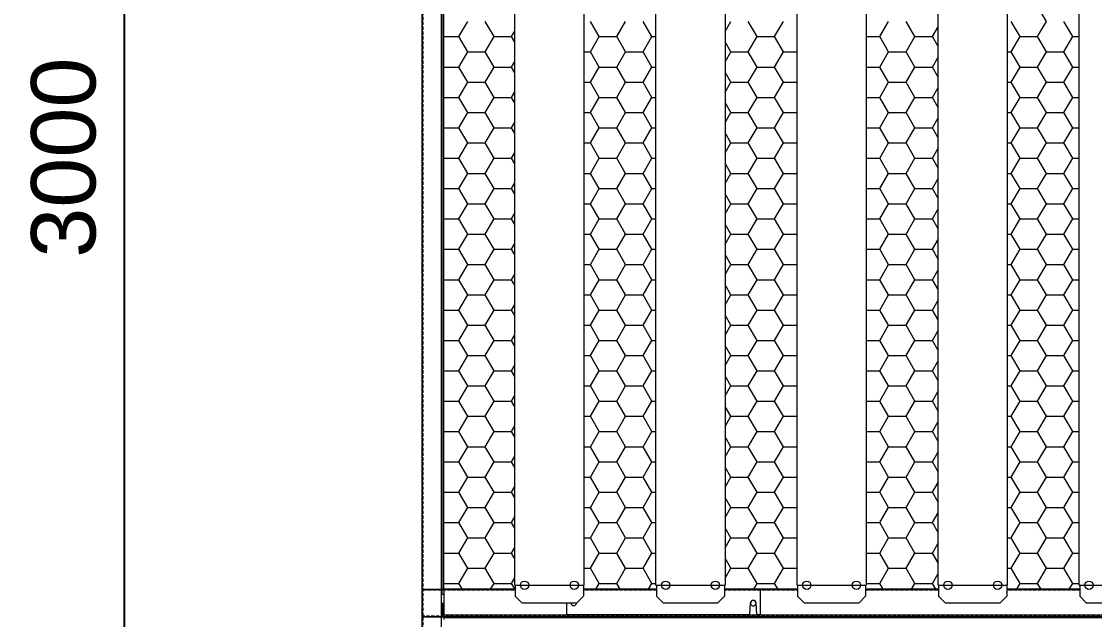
# Model space of a CAD drawing. Header units: millimetres. Extents: x -17070 to 48118, y -291348 to 33238.
# Drawn here: x 21985 to 24317, y 20521 to 21820 of the extents above; entities that cross this region are included whole.
import ezdxf

# ---------------------------------------------------------------- set-up
doc = ezdxf.new("R2010")
doc.units = ezdxf.units.MM
for name, pattern in [('CENTER', [2, 1.25, -0.25, 0.25, -0.25]), ('HIDDEN', [0.375, 0.25, -0.125]), ('HIDDENX2', [0.75, 0.5, -0.25])]:
    doc.linetypes.add(name, pattern=pattern)
doc.layers.add('center', color=1, linetype='CENTER')
doc.layers.add('HIDD', color=2, linetype='HIDDENX2')
doc.styles.get("Standard").update_dxf_attribs({"font": 'arial.ttf'})
doc.dimstyles.new('1.40', dxfattribs={"dimscale": 20, "dimtxt": 1.5, "dimasz": 1, "dimexe": 0.5, "dimexo": 0.5, "dimgap": 0.5, "dimtad": 1, "dimdec": 0, "dimzin": 0, "dimdsep": 46, "dimtxsty": 'Standard', "dimcen": 0, "dimclrd": 2, "dimclre": 2, "dimclrt": 3, "dimadec": 0, "dimazin": 0, "dimtfac": 1, "dimtdec": 0, "dimtmove": 0, "dimatfit": 0, "dimfxl": 1, "dimtolj": 1, "dimtzin": 0, "dimlwd": -1, "dimlwe": -1, "dimarcsym": 0})

# ---------------------------------------------------------------- blocks, each defined once
blk = doc.blocks.new('*D764')
at = {"color": 2, "transparency": 16777216}
for p, q in [((22755.1, 23024.4), (22198.4, 23024.4)), ((22208.4, 22904.4), (22208.4, 20144.4)), ((22755.1, 20024.4), (22198.4, 20024.4))]:
    blk.add_line(p, q, dxfattribs=at)
for points in [[(22188.4, 22904.4), (22228.4, 22904.4), (22208.4, 23024.4)], [(22188.4, 20144.4), (22228.4, 20144.4), (22208.4, 20024.4)]]:
    blk.add_solid(points, dxfattribs=at)
at = {"layer": 'Defpoints', "color": 0, "transparency": 16777216}
for p in [(22855.1, 23024.4), (22208.4, 20024.4), (22855.1, 20024.4)]:
    blk.add_point(p, dxfattribs=at)
at = {"color": 3, "lineweight": 5, "transparency": 16777216, "insert": (22076.9, 21524.4), "char_height": 140, "attachment_point": 5, "rotation": 90}
blk.add_mtext('\\A1;3000', dxfattribs=at)
blk = doc.blocks.new('2')
at = {"color": 7, "lineweight": 20}
for p, q in [((22855.1, 22787.8), (22855.1, 20520.9)), ((22899.1, 20575.4), (22899.1, 22505.4)), ((23590.1, 20586.6), (23671.3, 20586.6)), ((23819.3, 20586.6), (23977.9, 20586.6)), ((24125.9, 20586.6), (24284.5, 20586.6)), ((25507.6, 20530.2), (22902.6, 20530.2)), ((25507.6, 20526.4), (22902.6, 20526.4)), ((25507.6, 20524.4), (22902.6, 20524.4))]:
    blk.add_line(p, q, dxfattribs=at)
at = {"color": 0, "lineweight": 20}
for p, q in [((23057.1, 20595.4), (23057.1, 22493.4)), ((23207.1, 22493.4), (23207.1, 20595.4)), ((23363.7, 20595.4), (23363.7, 22493.4)), ((23513.7, 22493.4), (23513.7, 20595.4)), ((23670.3, 20595.4), (23670.3, 22493.4)), ((23820.3, 22493.4), (23820.3, 20595.4)), ((23976.9, 20595.4), (23976.9, 22493.4)), ((24126.9, 22493.4), (24126.9, 20595.4)), ((24283.5, 20595.4), (24283.5, 22493.4))]:
    blk.add_line(p, q, dxfattribs=at)
at = {"color": 7, "linetype": 'Continuous', "lineweight": 20}
for p, q in [((24212, 21820.3), (24193, 21853.3)), ((22935.7, 21787.3), (22954.7, 21820.3)), ((23011.9, 21787.3), (22992.8, 21820.3)), ((23240.5, 21787.3), (23221.4, 21820.3)), ((23278.6, 21787.3), (23297.6, 21820.3)), ((23354.8, 21787.3), (23335.7, 21820.3)), ((23513.7, 21798.5), (23526.2, 21820.3)), ((23583.4, 21787.3), (23564.3, 21820.3)), ((23621.5, 21787.3), (23640.5, 21820.3)), ((23850.1, 21787.3), (23869.1, 21820.3)), ((23926.3, 21787.3), (23907.2, 21820.3)), ((23964.4, 21787.3), (23976.9, 21808.9)), ((24154.9, 21787.3), (24135.8, 21820.3)), ((24193, 21787.3), (24212, 21820.3)), ((24269.2, 21787.3), (24250.1, 21820.3)), ((22902.6, 21787.3), (22935.7, 21787.3)), ((22954.7, 21754.3), (22935.7, 21787.3)), ((22992.8, 21754.3), (23011.9, 21787.3)), ((23011.9, 21787.3), (23050, 21787.3)), ((23050, 21787.3), (23057.1, 21799.5)), ((23057.1, 21775), (23050, 21787.3)), ((23221.4, 21754.3), (23240.5, 21787.3)), ((23240.5, 21787.3), (23278.6, 21787.3)), ((23297.6, 21754.3), (23278.6, 21787.3)), ((23335.7, 21754.3), (23354.8, 21787.3)), ((23354.8, 21787.3), (23363.7, 21787.3)), ((23564.3, 21754.3), (23583.4, 21787.3)), ((23583.4, 21787.3), (23621.5, 21787.3)), ((23640.5, 21754.3), (23621.5, 21787.3)), ((23820.3, 21787.3), (23850.1, 21787.3)), ((23869.1, 21754.3), (23850.1, 21787.3)), ((23907.2, 21754.3), (23926.3, 21787.3)), ((23926.3, 21787.3), (23964.4, 21787.3)), ((23976.9, 21765.6), (23964.4, 21787.3)), ((24135.8, 21754.3), (24154.9, 21787.3)), ((24154.9, 21787.3), (24193, 21787.3)), ((24212, 21754.3), (24193, 21787.3)), ((24250.1, 21754.3), (24269.2, 21787.3)), ((24269.2, 21787.3), (24283.5, 21787.3)), ((22935.7, 21721.3), (22954.7, 21754.3)), ((22954.7, 21754.3), (22992.8, 21754.3)), ((23011.9, 21721.3), (22992.8, 21754.3)), ((23207.1, 21754.3), (23221.4, 21754.3)), ((23240.5, 21721.3), (23221.4, 21754.3)), ((23278.6, 21721.3), (23297.6, 21754.3)), ((23297.6, 21754.3), (23335.7, 21754.3)), ((23354.8, 21721.3), (23335.7, 21754.3)), ((23526.2, 21754.3), (23513.7, 21776)), ((23513.7, 21732.5), (23526.2, 21754.3)), ((23526.2, 21754.3), (23564.3, 21754.3)), ((23583.4, 21721.3), (23564.3, 21754.3)), ((23621.5, 21721.3), (23640.5, 21754.3)), ((23640.5, 21754.3), (23670.3, 21754.3)), ((23850.1, 21721.3), (23869.1, 21754.3)), ((23869.1, 21754.3), (23907.2, 21754.3)), ((23926.3, 21721.3), (23907.2, 21754.3)), ((24126.9, 21754.3), (24135.8, 21754.3)), ((24154.9, 21721.3), (24135.8, 21754.3)), ((24193, 21721.3), (24212, 21754.3)), ((24212, 21754.3), (24250.1, 21754.3)), ((24269.2, 21721.3), (24250.1, 21754.3)), ((23050, 21721.3), (23057.1, 21733.5)), ((23964.4, 21721.3), (23976.9, 21742.9)), ((22902.6, 21721.3), (22935.7, 21721.3)), ((22954.7, 21688.3), (22935.7, 21721.3)), ((22992.8, 21688.3), (23011.9, 21721.3)), ((23011.9, 21721.3), (23050, 21721.3)), ((23057.1, 21709), (23050, 21721.3)), ((23221.4, 21688.3), (23240.5, 21721.3)), ((23240.5, 21721.3), (23278.6, 21721.3)), ((23297.6, 21688.3), (23278.6, 21721.3)), ((23335.7, 21688.3), (23354.8, 21721.3)), ((23354.8, 21721.3), (23363.7, 21721.3)), ((23526.2, 21688.3), (23513.7, 21710)), ((23564.3, 21688.3), (23583.4, 21721.3)), ((23583.4, 21721.3), (23621.5, 21721.3)), ((23640.5, 21688.3), (23621.5, 21721.3)), ((23820.3, 21721.3), (23850.1, 21721.3)), ((23869.1, 21688.3), (23850.1, 21721.3)), ((23907.2, 21688.3), (23926.3, 21721.3)), ((23926.3, 21721.3), (23964.4, 21721.3)), ((23976.9, 21699.6), (23964.4, 21721.3)), ((24135.8, 21688.3), (24154.9, 21721.3)), ((24154.9, 21721.3), (24193, 21721.3)), ((24212, 21688.3), (24193, 21721.3)), ((24250.1, 21688.3), (24269.2, 21721.3)), ((24269.2, 21721.3), (24283.5, 21721.3)), ((22935.7, 21655.3), (22954.7, 21688.3)), ((22954.7, 21688.3), (22992.8, 21688.3)), ((23011.9, 21655.3), (22992.8, 21688.3)), ((23207.1, 21688.3), (23221.4, 21688.3)), ((23240.5, 21655.3), (23221.4, 21688.3)), ((23278.6, 21655.3), (23297.6, 21688.3)), ((23297.6, 21688.3), (23335.7, 21688.3)), ((23354.8, 21655.3), (23335.7, 21688.3)), ((23513.7, 21666.5), (23526.2, 21688.3)), ((23526.2, 21688.3), (23564.3, 21688.3)), ((23583.4, 21655.3), (23564.3, 21688.3)), ((23621.5, 21655.3), (23640.5, 21688.3)), ((23640.5, 21688.3), (23670.3, 21688.3)), ((23850.1, 21655.3), (23869.1, 21688.3)), ((23869.1, 21688.3), (23907.2, 21688.3)), ((23926.3, 21655.3), (23907.2, 21688.3)), ((24126.9, 21688.3), (24135.8, 21688.3)), ((24154.9, 21655.3), (24135.8, 21688.3)), ((24193, 21655.3), (24212, 21688.3)), ((24212, 21688.3), (24250.1, 21688.3)), ((24269.2, 21655.3), (24250.1, 21688.3)), ((23050, 21655.3), (23057.1, 21667.6)), ((23964.4, 21655.3), (23976.9, 21676.9)), ((22902.6, 21655.3), (22935.7, 21655.3)), ((22954.7, 21622.3), (22935.7, 21655.3)), ((22992.8, 21622.3), (23011.9, 21655.3)), ((23011.9, 21655.3), (23050, 21655.3)), ((23057.1, 21643), (23050, 21655.3)), ((23221.4, 21622.3), (23240.5, 21655.3)), ((23240.5, 21655.3), (23278.6, 21655.3)), ((23297.6, 21622.3), (23278.6, 21655.3)), ((23335.7, 21622.3), (23354.8, 21655.3)), ((23354.8, 21655.3), (23363.7, 21655.3)), ((23526.2, 21622.3), (23513.7, 21644)), ((23564.3, 21622.3), (23583.4, 21655.3)), ((23583.4, 21655.3), (23621.5, 21655.3)), ((23640.5, 21622.3), (23621.5, 21655.3)), ((23820.3, 21655.3), (23850.1, 21655.3)), ((23869.1, 21622.3), (23850.1, 21655.3)), ((23907.2, 21622.3), (23926.3, 21655.3)), ((23926.3, 21655.3), (23964.4, 21655.3)), ((23976.9, 21633.7), (23964.4, 21655.3)), ((24135.8, 21622.3), (24154.9, 21655.3)), ((24154.9, 21655.3), (24193, 21655.3)), ((24212, 21622.3), (24193, 21655.3)), ((24250.1, 21622.3), (24269.2, 21655.3)), ((24269.2, 21655.3), (24283.5, 21655.3)), ((22935.7, 21589.3), (22954.7, 21622.3)), ((22954.7, 21622.3), (22992.8, 21622.3)), ((23011.9, 21589.3), (22992.8, 21622.3)), ((23207.1, 21622.3), (23221.4, 21622.3)), ((23240.5, 21589.3), (23221.4, 21622.3)), ((23278.6, 21589.3), (23297.6, 21622.3)), ((23297.6, 21622.3), (23335.7, 21622.3)), ((23354.8, 21589.3), (23335.7, 21622.3)), ((23513.7, 21600.5), (23526.2, 21622.3)), ((23526.2, 21622.3), (23564.3, 21622.3)), ((23583.4, 21589.3), (23564.3, 21622.3)), ((23621.5, 21589.3), (23640.5, 21622.3)), ((23640.5, 21622.3), (23670.3, 21622.3)), ((23850.1, 21589.3), (23869.1, 21622.3)), ((23869.1, 21622.3), (23907.2, 21622.3)), ((23926.3, 21589.3), (23907.2, 21622.3)), ((24126.9, 21622.3), (24135.8, 21622.3)), ((24154.9, 21589.3), (24135.8, 21622.3)), ((24193, 21589.3), (24212, 21622.3)), ((24212, 21622.3), (24250.1, 21622.3)), ((24269.2, 21589.3), (24250.1, 21622.3)), ((23050, 21589.3), (23057.1, 21601.6)), ((23964.4, 21589.3), (23976.9, 21610.9)), ((22902.6, 21589.3), (22935.7, 21589.3)), ((22954.7, 21556.3), (22935.7, 21589.3)), ((22992.8, 21556.3), (23011.9, 21589.3)), ((23011.9, 21589.3), (23050, 21589.3)), ((23057.1, 21577), (23050, 21589.3)), ((23221.4, 21556.3), (23240.5, 21589.3)), ((23240.5, 21589.3), (23278.6, 21589.3)), ((23297.6, 21556.3), (23278.6, 21589.3)), ((23335.7, 21556.3), (23354.8, 21589.3)), ((23354.8, 21589.3), (23363.7, 21589.3)), ((23526.2, 21556.3), (23513.7, 21578.1)), ((23564.3, 21556.3), (23583.4, 21589.3)), ((23583.4, 21589.3), (23621.5, 21589.3)), ((23640.5, 21556.3), (23621.5, 21589.3)), ((23820.3, 21589.3), (23850.1, 21589.3)), ((23869.1, 21556.3), (23850.1, 21589.3)), ((23907.2, 21556.3), (23926.3, 21589.3)), ((23926.3, 21589.3), (23964.4, 21589.3)), ((23976.9, 21567.7), (23964.4, 21589.3)), ((24135.8, 21556.3), (24154.9, 21589.3)), ((24154.9, 21589.3), (24193, 21589.3)), ((24212, 21556.3), (24193, 21589.3)), ((24250.1, 21556.3), (24269.2, 21589.3)), ((24269.2, 21589.3), (24283.5, 21589.3)), ((22935.7, 21523.3), (22954.7, 21556.3)), ((22954.7, 21556.3), (22992.8, 21556.3)), ((23011.9, 21523.3), (22992.8, 21556.3)), ((23207.1, 21556.3), (23221.4, 21556.3)), ((23240.5, 21523.3), (23221.4, 21556.3)), ((23278.6, 21523.3), (23297.6, 21556.3)), ((23297.6, 21556.3), (23335.7, 21556.3)), ((23354.8, 21523.3), (23335.7, 21556.3)), ((23513.7, 21534.5), (23526.2, 21556.3)), ((23526.2, 21556.3), (23564.3, 21556.3)), ((23583.4, 21523.3), (23564.3, 21556.3)), ((23621.5, 21523.3), (23640.5, 21556.3)), ((23640.5, 21556.3), (23670.3, 21556.3)), ((23850.1, 21523.3), (23869.1, 21556.3)), ((23869.1, 21556.3), (23907.2, 21556.3)), ((23926.3, 21523.3), (23907.2, 21556.3)), ((23964.4, 21523.3), (23976.9, 21544.9)), ((24126.9, 21556.3), (24135.8, 21556.3)), ((24154.9, 21523.3), (24135.8, 21556.3)), ((24193, 21523.3), (24212, 21556.3)), ((24212, 21556.3), (24250.1, 21556.3)), ((24269.2, 21523.3), (24250.1, 21556.3)), ((22902.6, 21523.3), (22935.7, 21523.3)), ((22954.7, 21490.3), (22935.7, 21523.3)), ((22992.8, 21490.3), (23011.9, 21523.3)), ((23011.9, 21523.3), (23050, 21523.3)), ((23050, 21523.3), (23057.1, 21535.6)), ((23057.1, 21511), (23050, 21523.3)), ((23221.4, 21490.3), (23240.5, 21523.3)), ((23240.5, 21523.3), (23278.6, 21523.3)), ((23297.6, 21490.3), (23278.6, 21523.3)), ((23335.7, 21490.3), (23354.8, 21523.3)), ((23354.8, 21523.3), (23363.7, 21523.3)), ((23564.3, 21490.3), (23583.4, 21523.3)), ((23583.4, 21523.3), (23621.5, 21523.3)), ((23640.5, 21490.3), (23621.5, 21523.3)), ((23820.3, 21523.3), (23850.1, 21523.3)), ((23869.1, 21490.3), (23850.1, 21523.3)), ((23907.2, 21490.3), (23926.3, 21523.3)), ((23926.3, 21523.3), (23964.4, 21523.3)), ((23976.9, 21501.7), (23964.4, 21523.3)), ((24135.8, 21490.3), (24154.9, 21523.3)), ((24154.9, 21523.3), (24193, 21523.3)), ((24212, 21490.3), (24193, 21523.3)), ((24250.1, 21490.3), (24269.2, 21523.3)), ((24269.2, 21523.3), (24283.5, 21523.3)), ((23526.2, 21490.3), (23513.7, 21512.1)), ((22935.7, 21457.3), (22954.7, 21490.3)), ((22954.7, 21490.3), (22992.8, 21490.3)), ((23011.9, 21457.3), (22992.8, 21490.3)), ((23207.1, 21490.3), (23221.4, 21490.3)), ((23240.5, 21457.3), (23221.4, 21490.3)), ((23278.6, 21457.3), (23297.6, 21490.3)), ((23297.6, 21490.3), (23335.7, 21490.3)), ((23354.8, 21457.3), (23335.7, 21490.3)), ((23513.7, 21468.5), (23526.2, 21490.3)), ((23526.2, 21490.3), (23564.3, 21490.3)), ((23583.4, 21457.3), (23564.3, 21490.3)), ((23621.5, 21457.3), (23640.5, 21490.3)), ((23640.5, 21490.3), (23670.3, 21490.3)), ((23850.1, 21457.3), (23869.1, 21490.3)), ((23869.1, 21490.3), (23907.2, 21490.3)), ((23926.3, 21457.3), (23907.2, 21490.3)), ((23964.4, 21457.3), (23976.9, 21478.9)), ((24126.9, 21490.3), (24135.8, 21490.3)), ((24154.9, 21457.3), (24135.8, 21490.3)), ((24193, 21457.3), (24212, 21490.3)), ((24212, 21490.3), (24250.1, 21490.3)), ((24269.2, 21457.3), (24250.1, 21490.3)), ((22902.6, 21457.3), (22935.7, 21457.3)), ((22954.7, 21424.3), (22935.7, 21457.3)), ((22992.8, 21424.3), (23011.9, 21457.3)), ((23011.9, 21457.3), (23050, 21457.3)), ((23050, 21457.3), (23057.1, 21469.6)), ((23057.1, 21445), (23050, 21457.3)), ((23221.4, 21424.3), (23240.5, 21457.3)), ((23240.5, 21457.3), (23278.6, 21457.3)), ((23297.6, 21424.3), (23278.6, 21457.3)), ((23335.7, 21424.3), (23354.8, 21457.3)), ((23354.8, 21457.3), (23363.7, 21457.3)), ((23564.3, 21424.3), (23583.4, 21457.3)), ((23583.4, 21457.3), (23621.5, 21457.3)), ((23640.5, 21424.3), (23621.5, 21457.3)), ((23820.3, 21457.3), (23850.1, 21457.3)), ((23869.1, 21424.3), (23850.1, 21457.3)), ((23907.2, 21424.3), (23926.3, 21457.3)), ((23926.3, 21457.3), (23964.4, 21457.3)), ((23976.9, 21435.7), (23964.4, 21457.3)), ((24135.8, 21424.3), (24154.9, 21457.3)), ((24154.9, 21457.3), (24193, 21457.3)), ((24212, 21424.3), (24193, 21457.3)), ((24250.1, 21424.3), (24269.2, 21457.3)), ((24269.2, 21457.3), (24283.5, 21457.3)), ((23526.2, 21424.3), (23513.7, 21446.1)), ((22935.7, 21391.3), (22954.7, 21424.3)), ((22954.7, 21424.3), (22992.8, 21424.3)), ((23011.9, 21391.3), (22992.8, 21424.3)), ((23207.1, 21424.3), (23221.4, 21424.3)), ((23240.5, 21391.3), (23221.4, 21424.3)), ((23278.6, 21391.3), (23297.6, 21424.3)), ((23297.6, 21424.3), (23335.7, 21424.3)), ((23354.8, 21391.3), (23335.7, 21424.3)), ((23513.7, 21402.5), (23526.2, 21424.3)), ((23526.2, 21424.3), (23564.3, 21424.3)), ((23583.4, 21391.3), (23564.3, 21424.3)), ((23621.5, 21391.3), (23640.5, 21424.3)), ((23640.5, 21424.3), (23670.3, 21424.3)), ((23850.1, 21391.3), (23869.1, 21424.3)), ((23869.1, 21424.3), (23907.2, 21424.3)), ((23926.3, 21391.3), (23907.2, 21424.3)), ((23964.4, 21391.3), (23976.9, 21412.9)), ((24126.9, 21424.3), (24135.8, 21424.3)), ((24154.9, 21391.3), (24135.8, 21424.3)), ((24193, 21391.3), (24212, 21424.3)), ((24212, 21424.3), (24250.1, 21424.3)), ((24269.2, 21391.3), (24250.1, 21424.3)), ((22902.6, 21391.3), (22935.7, 21391.3)), ((22954.7, 21358.3), (22935.7, 21391.3)), ((22992.8, 21358.3), (23011.9, 21391.3)), ((23011.9, 21391.3), (23050, 21391.3)), ((23050, 21391.3), (23057.1, 21403.6)), ((23057.1, 21379), (23050, 21391.3)), ((23221.4, 21358.3), (23240.5, 21391.3)), ((23240.5, 21391.3), (23278.6, 21391.3)), ((23297.6, 21358.3), (23278.6, 21391.3)), ((23335.7, 21358.3), (23354.8, 21391.3)), ((23354.8, 21391.3), (23363.7, 21391.3)), ((23564.3, 21358.3), (23583.4, 21391.3)), ((23583.4, 21391.3), (23621.5, 21391.3)), ((23640.5, 21358.3), (23621.5, 21391.3)), ((23820.3, 21391.3), (23850.1, 21391.3)), ((23869.1, 21358.3), (23850.1, 21391.3)), ((23907.2, 21358.3), (23926.3, 21391.3)), ((23926.3, 21391.3), (23964.4, 21391.3)), ((23976.9, 21369.7), (23964.4, 21391.3)), ((24135.8, 21358.3), (24154.9, 21391.3)), ((24154.9, 21391.3), (24193, 21391.3)), ((24212, 21358.3), (24193, 21391.3)), ((24250.1, 21358.3), (24269.2, 21391.3)), ((24269.2, 21391.3), (24283.5, 21391.3)), ((22935.7, 21325.3), (22954.7, 21358.3)), ((22954.7, 21358.3), (22992.8, 21358.3)), ((23011.9, 21325.3), (22992.8, 21358.3)), ((23207.1, 21358.3), (23221.4, 21358.3)), ((23240.5, 21325.3), (23221.4, 21358.3)), ((23278.6, 21325.3), (23297.6, 21358.3)), ((23297.6, 21358.3), (23335.7, 21358.3)), ((23354.8, 21325.3), (23335.7, 21358.3)), ((23526.2, 21358.3), (23513.7, 21380.1)), ((23513.7, 21336.6), (23526.2, 21358.3)), ((23526.2, 21358.3), (23564.3, 21358.3)), ((23583.4, 21325.3), (23564.3, 21358.3)), ((23621.5, 21325.3), (23640.5, 21358.3)), ((23640.5, 21358.3), (23670.3, 21358.3)), ((23850.1, 21325.3), (23869.1, 21358.3)), ((23869.1, 21358.3), (23907.2, 21358.3)), ((23926.3, 21325.3), (23907.2, 21358.3)), ((24126.9, 21358.3), (24135.8, 21358.3)), ((24154.9, 21325.3), (24135.8, 21358.3)), ((24193, 21325.3), (24212, 21358.3)), ((24212, 21358.3), (24250.1, 21358.3)), ((24269.2, 21325.3), (24250.1, 21358.3)), ((23050, 21325.3), (23057.1, 21337.6)), ((23964.4, 21325.3), (23976.9, 21346.9)), ((22902.6, 21325.3), (22935.7, 21325.3)), ((22954.7, 21292.3), (22935.7, 21325.3)), ((22992.8, 21292.3), (23011.9, 21325.3)), ((23011.9, 21325.3), (23050, 21325.3)), ((23057.1, 21313.1), (23050, 21325.3)), ((23221.4, 21292.3), (23240.5, 21325.3)), ((23240.5, 21325.3), (23278.6, 21325.3)), ((23297.6, 21292.3), (23278.6, 21325.3)), ((23335.7, 21292.3), (23354.8, 21325.3)), ((23354.8, 21325.3), (23363.7, 21325.3)), ((23526.2, 21292.3), (23513.7, 21314.1)), ((23564.3, 21292.3), (23583.4, 21325.3)), ((23583.4, 21325.3), (23621.5, 21325.3)), ((23640.5, 21292.3), (23621.5, 21325.3)), ((23820.3, 21325.3), (23850.1, 21325.3)), ((23869.1, 21292.3), (23850.1, 21325.3)), ((23907.2, 21292.3), (23926.3, 21325.3)), ((23926.3, 21325.3), (23964.4, 21325.3)), ((23976.9, 21303.7), (23964.4, 21325.3)), ((24135.8, 21292.3), (24154.9, 21325.3)), ((24154.9, 21325.3), (24193, 21325.3)), ((24212, 21292.3), (24193, 21325.3)), ((24250.1, 21292.3), (24269.2, 21325.3)), ((24269.2, 21325.3), (24283.5, 21325.3)), ((22935.7, 21259.3), (22954.7, 21292.3)), ((22954.7, 21292.3), (22992.8, 21292.3)), ((23011.9, 21259.3), (22992.8, 21292.3)), ((23207.1, 21292.3), (23221.4, 21292.3)), ((23240.5, 21259.3), (23221.4, 21292.3)), ((23278.6, 21259.3), (23297.6, 21292.3)), ((23297.6, 21292.3), (23335.7, 21292.3)), ((23354.8, 21259.3), (23335.7, 21292.3)), ((23513.7, 21270.6), (23526.2, 21292.3)), ((23526.2, 21292.3), (23564.3, 21292.3)), ((23583.4, 21259.3), (23564.3, 21292.3)), ((23621.5, 21259.3), (23640.5, 21292.3)), ((23640.5, 21292.3), (23670.3, 21292.3)), ((23850.1, 21259.3), (23869.1, 21292.3)), ((23869.1, 21292.3), (23907.2, 21292.3)), ((23926.3, 21259.3), (23907.2, 21292.3)), ((24126.9, 21292.3), (24135.8, 21292.3)), ((24154.9, 21259.3), (24135.8, 21292.3)), ((24193, 21259.3), (24212, 21292.3)), ((24212, 21292.3), (24250.1, 21292.3)), ((24269.2, 21259.3), (24250.1, 21292.3)), ((23050, 21259.3), (23057.1, 21271.6)), ((23964.4, 21259.3), (23976.9, 21281)), ((22902.6, 21259.3), (22935.7, 21259.3)), ((22954.7, 21226.3), (22935.7, 21259.3)), ((22992.8, 21226.3), (23011.9, 21259.3)), ((23011.9, 21259.3), (23050, 21259.3)), ((23057.1, 21247.1), (23050, 21259.3)), ((23221.4, 21226.3), (23240.5, 21259.3)), ((23240.5, 21259.3), (23278.6, 21259.3)), ((23297.6, 21226.3), (23278.6, 21259.3)), ((23335.7, 21226.3), (23354.8, 21259.3)), ((23354.8, 21259.3), (23363.7, 21259.3)), ((23526.2, 21226.3), (23513.7, 21248.1)), ((23564.3, 21226.3), (23583.4, 21259.3)), ((23583.4, 21259.3), (23621.5, 21259.3)), ((23640.5, 21226.3), (23621.5, 21259.3)), ((23820.3, 21259.3), (23850.1, 21259.3)), ((23869.1, 21226.3), (23850.1, 21259.3)), ((23907.2, 21226.3), (23926.3, 21259.3)), ((23926.3, 21259.3), (23964.4, 21259.3)), ((23976.9, 21237.7), (23964.4, 21259.3)), ((24135.8, 21226.3), (24154.9, 21259.3)), ((24154.9, 21259.3), (24193, 21259.3)), ((24212, 21226.3), (24193, 21259.3)), ((24250.1, 21226.3), (24269.2, 21259.3)), ((24269.2, 21259.3), (24283.5, 21259.3)), ((22935.7, 21193.3), (22954.7, 21226.3)), ((22954.7, 21226.3), (22992.8, 21226.3)), ((23011.9, 21193.3), (22992.8, 21226.3)), ((23207.1, 21226.3), (23221.4, 21226.3)), ((23240.5, 21193.3), (23221.4, 21226.3)), ((23278.6, 21193.3), (23297.6, 21226.3)), ((23297.6, 21226.3), (23335.7, 21226.3)), ((23354.8, 21193.3), (23335.7, 21226.3)), ((23513.7, 21204.6), (23526.2, 21226.3)), ((23526.2, 21226.3), (23564.3, 21226.3)), ((23583.4, 21193.3), (23564.3, 21226.3)), ((23621.5, 21193.3), (23640.5, 21226.3)), ((23640.5, 21226.3), (23670.3, 21226.3)), ((23850.1, 21193.3), (23869.1, 21226.3)), ((23869.1, 21226.3), (23907.2, 21226.3)), ((23926.3, 21193.3), (23907.2, 21226.3)), ((24126.9, 21226.3), (24135.8, 21226.3)), ((24154.9, 21193.3), (24135.8, 21226.3)), ((24193, 21193.3), (24212, 21226.3)), ((24212, 21226.3), (24250.1, 21226.3)), ((24269.2, 21193.3), (24250.1, 21226.3)), ((23050, 21193.3), (23057.1, 21205.6)), ((23964.4, 21193.3), (23976.9, 21215)), ((22902.6, 21193.3), (22935.7, 21193.3)), ((22954.7, 21160.3), (22935.7, 21193.3)), ((22992.8, 21160.3), (23011.9, 21193.3)), ((23011.9, 21193.3), (23050, 21193.3)), ((23057.1, 21181.1), (23050, 21193.3)), ((23221.4, 21160.3), (23240.5, 21193.3)), ((23240.5, 21193.3), (23278.6, 21193.3)), ((23297.6, 21160.3), (23278.6, 21193.3)), ((23335.7, 21160.3), (23354.8, 21193.3)), ((23354.8, 21193.3), (23363.7, 21193.3)), ((23526.2, 21160.3), (23513.7, 21182.1)), ((23564.3, 21160.3), (23583.4, 21193.3)), ((23583.4, 21193.3), (23621.5, 21193.3)), ((23640.5, 21160.3), (23621.5, 21193.3)), ((23820.3, 21193.3), (23850.1, 21193.3)), ((23869.1, 21160.3), (23850.1, 21193.3)), ((23907.2, 21160.3), (23926.3, 21193.3)), ((23926.3, 21193.3), (23964.4, 21193.3)), ((23976.9, 21171.7), (23964.4, 21193.3)), ((24135.8, 21160.3), (24154.9, 21193.3)), ((24154.9, 21193.3), (24193, 21193.3)), ((24212, 21160.3), (24193, 21193.3)), ((24250.1, 21160.3), (24269.2, 21193.3)), ((24269.2, 21193.3), (24283.5, 21193.3)), ((22935.7, 21127.4), (22954.7, 21160.3)), ((22954.7, 21160.3), (22992.8, 21160.3)), ((23011.9, 21127.4), (22992.8, 21160.3)), ((23207.1, 21160.3), (23221.4, 21160.3)), ((23240.5, 21127.4), (23221.4, 21160.3)), ((23278.6, 21127.4), (23297.6, 21160.3)), ((23297.6, 21160.3), (23335.7, 21160.3)), ((23354.8, 21127.4), (23335.7, 21160.3)), ((23513.7, 21138.6), (23526.2, 21160.3)), ((23526.2, 21160.3), (23564.3, 21160.3)), ((23583.4, 21127.4), (23564.3, 21160.3)), ((23621.5, 21127.4), (23640.5, 21160.3)), ((23640.5, 21160.3), (23670.3, 21160.3)), ((23850.1, 21127.4), (23869.1, 21160.3)), ((23869.1, 21160.3), (23907.2, 21160.3)), ((23926.3, 21127.4), (23907.2, 21160.3)), ((23964.4, 21127.4), (23976.9, 21149)), ((24126.9, 21160.3), (24135.8, 21160.3)), ((24154.9, 21127.4), (24135.8, 21160.3)), ((24193, 21127.4), (24212, 21160.3)), ((24212, 21160.3), (24250.1, 21160.3)), ((24269.2, 21127.4), (24250.1, 21160.3)), ((22902.6, 21127.4), (22935.7, 21127.4)), ((22954.7, 21094.4), (22935.7, 21127.4)), ((22992.8, 21094.4), (23011.9, 21127.4)), ((23011.9, 21127.4), (23050, 21127.4)), ((23050, 21127.4), (23057.1, 21139.6)), ((23057.1, 21115.1), (23050, 21127.4)), ((23221.4, 21094.4), (23240.5, 21127.4)), ((23240.5, 21127.4), (23278.6, 21127.4)), ((23297.6, 21094.4), (23278.6, 21127.4)), ((23335.7, 21094.4), (23354.8, 21127.4)), ((23354.8, 21127.4), (23363.7, 21127.4)), ((23564.3, 21094.4), (23583.4, 21127.4)), ((23583.4, 21127.4), (23621.5, 21127.4)), ((23640.5, 21094.4), (23621.5, 21127.4)), ((23820.3, 21127.4), (23850.1, 21127.4)), ((23869.1, 21094.4), (23850.1, 21127.4)), ((23907.2, 21094.4), (23926.3, 21127.4)), ((23926.3, 21127.4), (23964.4, 21127.4)), ((23976.9, 21105.7), (23964.4, 21127.4)), ((24135.8, 21094.4), (24154.9, 21127.4)), ((24154.9, 21127.4), (24193, 21127.4)), ((24212, 21094.4), (24193, 21127.4)), ((24250.1, 21094.4), (24269.2, 21127.4)), ((24269.2, 21127.4), (24283.5, 21127.4)), ((23526.2, 21094.4), (23513.7, 21116.1)), ((22935.7, 21061.4), (22954.7, 21094.4)), ((22954.7, 21094.4), (22992.8, 21094.4)), ((23011.9, 21061.4), (22992.8, 21094.4)), ((23207.1, 21094.4), (23221.4, 21094.4)), ((23240.5, 21061.4), (23221.4, 21094.4)), ((23278.6, 21061.4), (23297.6, 21094.4)), ((23297.6, 21094.4), (23335.7, 21094.4)), ((23354.8, 21061.4), (23335.7, 21094.4)), ((23513.7, 21072.6), (23526.2, 21094.4)), ((23526.2, 21094.4), (23564.3, 21094.4)), ((23583.4, 21061.4), (23564.3, 21094.4)), ((23621.5, 21061.4), (23640.5, 21094.4)), ((23640.5, 21094.4), (23670.3, 21094.4)), ((23850.1, 21061.4), (23869.1, 21094.4)), ((23869.1, 21094.4), (23907.2, 21094.4)), ((23926.3, 21061.4), (23907.2, 21094.4)), ((23964.4, 21061.4), (23976.9, 21083)), ((24126.9, 21094.4), (24135.8, 21094.4)), ((24154.9, 21061.4), (24135.8, 21094.4)), ((24193, 21061.4), (24212, 21094.4)), ((24212, 21094.4), (24250.1, 21094.4)), ((24269.2, 21061.4), (24250.1, 21094.4)), ((22902.6, 21061.4), (22935.7, 21061.4)), ((22954.7, 21028.4), (22935.7, 21061.4)), ((22992.8, 21028.4), (23011.9, 21061.4)), ((23011.9, 21061.4), (23050, 21061.4)), ((23050, 21061.4), (23057.1, 21073.6)), ((23057.1, 21049.1), (23050, 21061.4)), ((23221.4, 21028.4), (23240.5, 21061.4)), ((23240.5, 21061.4), (23278.6, 21061.4)), ((23297.6, 21028.4), (23278.6, 21061.4)), ((23335.7, 21028.4), (23354.8, 21061.4)), ((23354.8, 21061.4), (23363.7, 21061.4)), ((23564.3, 21028.4), (23583.4, 21061.4)), ((23583.4, 21061.4), (23621.5, 21061.4)), ((23640.5, 21028.4), (23621.5, 21061.4)), ((23820.3, 21061.4), (23850.1, 21061.4)), ((23869.1, 21028.4), (23850.1, 21061.4)), ((23907.2, 21028.4), (23926.3, 21061.4)), ((23926.3, 21061.4), (23964.4, 21061.4)), ((23976.9, 21039.7), (23964.4, 21061.4)), ((24135.8, 21028.4), (24154.9, 21061.4)), ((24154.9, 21061.4), (24193, 21061.4)), ((24212, 21028.4), (24193, 21061.4)), ((24250.1, 21028.4), (24269.2, 21061.4)), ((24269.2, 21061.4), (24283.5, 21061.4)), ((23526.2, 21028.4), (23513.7, 21050.1)), ((22935.7, 20995.4), (22954.7, 21028.4)), ((22954.7, 21028.4), (22992.8, 21028.4)), ((23011.9, 20995.4), (22992.8, 21028.4)), ((23050, 20995.4), (23057.1, 21007.6)), ((23207.1, 21028.4), (23221.4, 21028.4)), ((23240.5, 20995.4), (23221.4, 21028.4)), ((23278.6, 20995.4), (23297.6, 21028.4)), ((23297.6, 21028.4), (23335.7, 21028.4)), ((23354.8, 20995.4), (23335.7, 21028.4)), ((23513.7, 21006.6), (23526.2, 21028.4)), ((23526.2, 21028.4), (23564.3, 21028.4)), ((23583.4, 20995.4), (23564.3, 21028.4)), ((23621.5, 20995.4), (23640.5, 21028.4)), ((23640.5, 21028.4), (23670.3, 21028.4)), ((23850.1, 20995.4), (23869.1, 21028.4)), ((23869.1, 21028.4), (23907.2, 21028.4)), ((23926.3, 20995.4), (23907.2, 21028.4)), ((23964.4, 20995.4), (23976.9, 21017)), ((24126.9, 21028.4), (24135.8, 21028.4)), ((24154.9, 20995.4), (24135.8, 21028.4)), ((24193, 20995.4), (24212, 21028.4)), ((24212, 21028.4), (24250.1, 21028.4)), ((24269.2, 20995.4), (24250.1, 21028.4)), ((22902.6, 20995.4), (22935.7, 20995.4)), ((22954.7, 20962.4), (22935.7, 20995.4)), ((22992.8, 20962.4), (23011.9, 20995.4)), ((23011.9, 20995.4), (23050, 20995.4)), ((23057.1, 20983.1), (23050, 20995.4)), ((23221.4, 20962.4), (23240.5, 20995.4)), ((23240.5, 20995.4), (23278.6, 20995.4)), ((23297.6, 20962.4), (23278.6, 20995.4)), ((23335.7, 20962.4), (23354.8, 20995.4)), ((23354.8, 20995.4), (23363.7, 20995.4)), ((23564.3, 20962.4), (23583.4, 20995.4)), ((23583.4, 20995.4), (23621.5, 20995.4)), ((23640.5, 20962.4), (23621.5, 20995.4)), ((23820.3, 20995.4), (23850.1, 20995.4)), ((23869.1, 20962.4), (23850.1, 20995.4)), ((23907.2, 20962.4), (23926.3, 20995.4)), ((23926.3, 20995.4), (23964.4, 20995.4)), ((23976.9, 20973.7), (23964.4, 20995.4)), ((24135.8, 20962.4), (24154.9, 20995.4)), ((24154.9, 20995.4), (24193, 20995.4)), ((24212, 20962.4), (24193, 20995.4)), ((24250.1, 20962.4), (24269.2, 20995.4)), ((24269.2, 20995.4), (24283.5, 20995.4)), ((22935.7, 20929.4), (22954.7, 20962.4)), ((22954.7, 20962.4), (22992.8, 20962.4)), ((23011.9, 20929.4), (22992.8, 20962.4)), ((23207.1, 20962.4), (23221.4, 20962.4)), ((23240.5, 20929.4), (23221.4, 20962.4)), ((23278.6, 20929.4), (23297.6, 20962.4)), ((23297.6, 20962.4), (23335.7, 20962.4)), ((23354.8, 20929.4), (23335.7, 20962.4)), ((23526.2, 20962.4), (23513.7, 20984.1)), ((23513.7, 20940.6), (23526.2, 20962.4)), ((23526.2, 20962.4), (23564.3, 20962.4)), ((23583.4, 20929.4), (23564.3, 20962.4)), ((23621.5, 20929.4), (23640.5, 20962.4)), ((23640.5, 20962.4), (23670.3, 20962.4)), ((23850.1, 20929.4), (23869.1, 20962.4)), ((23869.1, 20962.4), (23907.2, 20962.4)), ((23926.3, 20929.4), (23907.2, 20962.4)), ((24126.9, 20962.4), (24135.8, 20962.4)), ((24154.9, 20929.4), (24135.8, 20962.4)), ((24193, 20929.4), (24212, 20962.4)), ((24212, 20962.4), (24250.1, 20962.4)), ((24269.2, 20929.4), (24250.1, 20962.4)), ((23050, 20929.4), (23057.1, 20941.6)), ((23964.4, 20929.4), (23976.9, 20951)), ((22902.6, 20929.4), (22935.7, 20929.4)), ((22954.7, 20896.4), (22935.7, 20929.4)), ((22992.8, 20896.4), (23011.9, 20929.4)), ((23011.9, 20929.4), (23050, 20929.4)), ((23057.1, 20917.1), (23050, 20929.4)), ((23221.4, 20896.4), (23240.5, 20929.4)), ((23240.5, 20929.4), (23278.6, 20929.4)), ((23297.6, 20896.4), (23278.6, 20929.4)), ((23335.7, 20896.4), (23354.8, 20929.4)), ((23354.8, 20929.4), (23363.7, 20929.4)), ((23526.2, 20896.4), (23513.7, 20918.1)), ((23564.3, 20896.4), (23583.4, 20929.4)), ((23583.4, 20929.4), (23621.5, 20929.4)), ((23640.5, 20896.4), (23621.5, 20929.4)), ((23820.3, 20929.4), (23850.1, 20929.4)), ((23869.1, 20896.4), (23850.1, 20929.4)), ((23907.2, 20896.4), (23926.3, 20929.4)), ((23926.3, 20929.4), (23964.4, 20929.4)), ((23976.9, 20907.8), (23964.4, 20929.4)), ((24135.8, 20896.4), (24154.9, 20929.4)), ((24154.9, 20929.4), (24193, 20929.4)), ((24212, 20896.4), (24193, 20929.4)), ((24250.1, 20896.4), (24269.2, 20929.4)), ((24269.2, 20929.4), (24283.5, 20929.4)), ((22935.7, 20863.4), (22954.7, 20896.4)), ((22954.7, 20896.4), (22992.8, 20896.4)), ((23011.9, 20863.4), (22992.8, 20896.4)), ((23207.1, 20896.4), (23221.4, 20896.4)), ((23240.5, 20863.4), (23221.4, 20896.4)), ((23278.6, 20863.4), (23297.6, 20896.4)), ((23297.6, 20896.4), (23335.7, 20896.4)), ((23354.8, 20863.4), (23335.7, 20896.4)), ((23513.7, 20874.6), (23526.2, 20896.4)), ((23526.2, 20896.4), (23564.3, 20896.4)), ((23583.4, 20863.4), (23564.3, 20896.4)), ((23621.5, 20863.4), (23640.5, 20896.4)), ((23640.5, 20896.4), (23670.3, 20896.4)), ((23850.1, 20863.4), (23869.1, 20896.4)), ((23869.1, 20896.4), (23907.2, 20896.4)), ((23926.3, 20863.4), (23907.2, 20896.4)), ((24126.9, 20896.4), (24135.8, 20896.4)), ((24154.9, 20863.4), (24135.8, 20896.4)), ((24193, 20863.4), (24212, 20896.4)), ((24212, 20896.4), (24250.1, 20896.4)), ((24269.2, 20863.4), (24250.1, 20896.4)), ((23050, 20863.4), (23057.1, 20875.7)), ((23964.4, 20863.4), (23976.9, 20885)), ((22902.6, 20863.4), (22935.7, 20863.4)), ((22954.7, 20830.4), (22935.7, 20863.4)), ((22992.8, 20830.4), (23011.9, 20863.4)), ((23011.9, 20863.4), (23050, 20863.4)), ((23057.1, 20851.1), (23050, 20863.4)), ((23221.4, 20830.4), (23240.5, 20863.4)), ((23240.5, 20863.4), (23278.6, 20863.4)), ((23297.6, 20830.4), (23278.6, 20863.4)), ((23335.7, 20830.4), (23354.8, 20863.4)), ((23354.8, 20863.4), (23363.7, 20863.4)), ((23526.2, 20830.4), (23513.7, 20852.2)), ((23564.3, 20830.4), (23583.4, 20863.4)), ((23583.4, 20863.4), (23621.5, 20863.4)), ((23640.5, 20830.4), (23621.5, 20863.4)), ((23820.3, 20863.4), (23850.1, 20863.4)), ((23869.1, 20830.4), (23850.1, 20863.4)), ((23907.2, 20830.4), (23926.3, 20863.4)), ((23926.3, 20863.4), (23964.4, 20863.4)), ((23976.9, 20841.8), (23964.4, 20863.4)), ((24135.8, 20830.4), (24154.9, 20863.4)), ((24154.9, 20863.4), (24193, 20863.4)), ((24212, 20830.4), (24193, 20863.4)), ((24250.1, 20830.4), (24269.2, 20863.4)), ((24269.2, 20863.4), (24283.5, 20863.4)), ((22935.7, 20797.4), (22954.7, 20830.4)), ((22954.7, 20830.4), (22992.8, 20830.4)), ((23011.9, 20797.4), (22992.8, 20830.4)), ((23207.1, 20830.4), (23221.4, 20830.4)), ((23240.5, 20797.4), (23221.4, 20830.4)), ((23278.6, 20797.4), (23297.6, 20830.4)), ((23297.6, 20830.4), (23335.7, 20830.4)), ((23354.8, 20797.4), (23335.7, 20830.4)), ((23513.7, 20808.6), (23526.2, 20830.4)), ((23526.2, 20830.4), (23564.3, 20830.4)), ((23583.4, 20797.4), (23564.3, 20830.4)), ((23621.5, 20797.4), (23640.5, 20830.4)), ((23640.5, 20830.4), (23670.3, 20830.4)), ((23850.1, 20797.4), (23869.1, 20830.4)), ((23869.1, 20830.4), (23907.2, 20830.4)), ((23926.3, 20797.4), (23907.2, 20830.4)), ((24126.9, 20830.4), (24135.8, 20830.4)), ((24154.9, 20797.4), (24135.8, 20830.4)), ((24193, 20797.4), (24212, 20830.4)), ((24212, 20830.4), (24250.1, 20830.4)), ((24269.2, 20797.4), (24250.1, 20830.4)), ((23050, 20797.4), (23057.1, 20809.7)), ((23964.4, 20797.4), (23976.9, 20819)), ((22902.6, 20797.4), (22935.7, 20797.4)), ((22954.7, 20764.4), (22935.7, 20797.4)), ((22992.8, 20764.4), (23011.9, 20797.4)), ((23011.9, 20797.4), (23050, 20797.4)), ((23057.1, 20785.1), (23050, 20797.4)), ((23221.4, 20764.4), (23240.5, 20797.4)), ((23240.5, 20797.4), (23278.6, 20797.4)), ((23297.6, 20764.4), (23278.6, 20797.4)), ((23335.7, 20764.4), (23354.8, 20797.4)), ((23354.8, 20797.4), (23363.7, 20797.4)), ((23526.2, 20764.4), (23513.7, 20786.2)), ((23564.3, 20764.4), (23583.4, 20797.4)), ((23583.4, 20797.4), (23621.5, 20797.4)), ((23640.5, 20764.4), (23621.5, 20797.4)), ((23820.3, 20797.4), (23850.1, 20797.4)), ((23869.1, 20764.4), (23850.1, 20797.4)), ((23907.2, 20764.4), (23926.3, 20797.4)), ((23926.3, 20797.4), (23964.4, 20797.4)), ((23976.9, 20775.8), (23964.4, 20797.4)), ((24135.8, 20764.4), (24154.9, 20797.4)), ((24154.9, 20797.4), (24193, 20797.4)), ((24212, 20764.4), (24193, 20797.4)), ((24250.1, 20764.4), (24269.2, 20797.4)), ((24269.2, 20797.4), (24283.5, 20797.4)), ((22935.7, 20731.4), (22954.7, 20764.4)), ((22954.7, 20764.4), (22992.8, 20764.4)), ((23011.9, 20731.4), (22992.8, 20764.4)), ((23207.1, 20764.4), (23221.4, 20764.4)), ((23240.5, 20731.4), (23221.4, 20764.4)), ((23278.6, 20731.4), (23297.6, 20764.4)), ((23297.6, 20764.4), (23335.7, 20764.4)), ((23354.8, 20731.4), (23335.7, 20764.4)), ((23513.7, 20742.6), (23526.2, 20764.4)), ((23526.2, 20764.4), (23564.3, 20764.4)), ((23583.4, 20731.4), (23564.3, 20764.4)), ((23621.5, 20731.4), (23640.5, 20764.4)), ((23640.5, 20764.4), (23670.3, 20764.4)), ((23850.1, 20731.4), (23869.1, 20764.4)), ((23869.1, 20764.4), (23907.2, 20764.4)), ((23926.3, 20731.4), (23907.2, 20764.4)), ((23964.4, 20731.4), (23976.9, 20753)), ((24126.9, 20764.4), (24135.8, 20764.4)), ((24154.9, 20731.4), (24135.8, 20764.4)), ((24193, 20731.4), (24212, 20764.4)), ((24212, 20764.4), (24250.1, 20764.4)), ((24269.2, 20731.4), (24250.1, 20764.4)), ((22902.6, 20731.4), (22935.7, 20731.4)), ((22954.7, 20698.4), (22935.7, 20731.4)), ((22992.8, 20698.4), (23011.9, 20731.4)), ((23011.9, 20731.4), (23050, 20731.4)), ((23050, 20731.4), (23057.1, 20743.7)), ((23057.1, 20719.1), (23050, 20731.4)), ((23221.4, 20698.4), (23240.5, 20731.4)), ((23240.5, 20731.4), (23278.6, 20731.4)), ((23297.6, 20698.4), (23278.6, 20731.4)), ((23335.7, 20698.4), (23354.8, 20731.4)), ((23354.8, 20731.4), (23363.7, 20731.4)), ((23564.3, 20698.4), (23583.4, 20731.4)), ((23583.4, 20731.4), (23621.5, 20731.4)), ((23640.5, 20698.4), (23621.5, 20731.4)), ((23820.3, 20731.4), (23850.1, 20731.4)), ((23869.1, 20698.4), (23850.1, 20731.4)), ((23907.2, 20698.4), (23926.3, 20731.4)), ((23926.3, 20731.4), (23964.4, 20731.4)), ((23976.9, 20709.8), (23964.4, 20731.4)), ((24135.8, 20698.4), (24154.9, 20731.4)), ((24154.9, 20731.4), (24193, 20731.4)), ((24212, 20698.4), (24193, 20731.4)), ((24250.1, 20698.4), (24269.2, 20731.4)), ((24269.2, 20731.4), (24283.5, 20731.4)), ((23526.2, 20698.4), (23513.7, 20720.2)), ((22935.7, 20665.4), (22954.7, 20698.4)), ((22954.7, 20698.4), (22992.8, 20698.4)), ((23011.9, 20665.4), (22992.8, 20698.4)), ((23207.1, 20698.4), (23221.4, 20698.4)), ((23240.5, 20665.4), (23221.4, 20698.4)), ((23278.6, 20665.4), (23297.6, 20698.4)), ((23297.6, 20698.4), (23335.7, 20698.4)), ((23354.8, 20665.4), (23335.7, 20698.4)), ((23513.7, 20676.6), (23526.2, 20698.4)), ((23526.2, 20698.4), (23564.3, 20698.4)), ((23583.4, 20665.4), (23564.3, 20698.4)), ((23621.5, 20665.4), (23640.5, 20698.4)), ((23640.5, 20698.4), (23670.3, 20698.4)), ((23850.1, 20665.4), (23869.1, 20698.4)), ((23869.1, 20698.4), (23907.2, 20698.4)), ((23926.3, 20665.4), (23907.2, 20698.4)), ((23964.4, 20665.4), (23976.9, 20687)), ((24126.9, 20698.4), (24135.8, 20698.4)), ((24154.9, 20665.4), (24135.8, 20698.4)), ((24193, 20665.4), (24212, 20698.4)), ((24212, 20698.4), (24250.1, 20698.4)), ((24269.2, 20665.4), (24250.1, 20698.4)), ((22902.6, 20665.4), (22935.7, 20665.4)), ((22954.7, 20632.4), (22935.7, 20665.4)), ((22992.8, 20632.4), (23011.9, 20665.4)), ((23011.9, 20665.4), (23050, 20665.4)), ((23050, 20665.4), (23057.1, 20677.7)), ((23057.1, 20653.1), (23050, 20665.4)), ((23221.4, 20632.4), (23240.5, 20665.4)), ((23240.5, 20665.4), (23278.6, 20665.4)), ((23297.6, 20632.4), (23278.6, 20665.4)), ((23335.7, 20632.4), (23354.8, 20665.4)), ((23354.8, 20665.4), (23363.7, 20665.4)), ((23564.3, 20632.4), (23583.4, 20665.4)), ((23583.4, 20665.4), (23621.5, 20665.4)), ((23640.5, 20632.4), (23621.5, 20665.4)), ((23820.3, 20665.4), (23850.1, 20665.4)), ((23869.1, 20632.4), (23850.1, 20665.4)), ((23907.2, 20632.4), (23926.3, 20665.4)), ((23926.3, 20665.4), (23964.4, 20665.4)), ((23976.9, 20643.8), (23964.4, 20665.4)), ((24135.8, 20632.4), (24154.9, 20665.4)), ((24154.9, 20665.4), (24193, 20665.4)), ((24212, 20632.4), (24193, 20665.4)), ((24250.1, 20632.4), (24269.2, 20665.4)), ((24269.2, 20665.4), (24283.5, 20665.4)), ((23526.2, 20632.4), (23513.7, 20654.2)), ((22935.7, 20599.4), (22954.7, 20632.4)), ((22954.7, 20632.4), (22992.8, 20632.4)), ((23011.9, 20599.4), (22992.8, 20632.4)), ((23050, 20599.4), (23057.1, 20611.7)), ((23207.1, 20632.4), (23221.4, 20632.4)), ((23240.5, 20599.4), (23221.4, 20632.4)), ((23278.6, 20599.4), (23297.6, 20632.4)), ((23297.6, 20632.4), (23335.7, 20632.4)), ((23354.8, 20599.4), (23335.7, 20632.4)), ((23513.7, 20610.7), (23526.2, 20632.4)), ((23526.2, 20632.4), (23564.3, 20632.4)), ((23583.4, 20599.4), (23564.3, 20632.4)), ((23621.5, 20599.4), (23640.5, 20632.4)), ((23640.5, 20632.4), (23670.3, 20632.4)), ((23850.1, 20599.4), (23869.1, 20632.4)), ((23869.1, 20632.4), (23907.2, 20632.4)), ((23926.3, 20599.4), (23907.2, 20632.4)), ((23964.4, 20599.4), (23976.9, 20621)), ((24126.9, 20632.4), (24135.8, 20632.4)), ((24154.9, 20599.4), (24135.8, 20632.4)), ((24193, 20599.4), (24212, 20632.4)), ((24212, 20632.4), (24250.1, 20632.4)), ((24269.2, 20599.4), (24250.1, 20632.4)), ((22902.6, 20599.4), (22935.7, 20599.4)), ((22943.1, 20586.6), (22935.7, 20599.4)), ((23004.5, 20586.6), (23011.9, 20599.4)), ((23011.9, 20599.4), (23050, 20599.4)), ((23057.4, 20586.6), (23050, 20599.4)), ((23233.1, 20586.6), (23240.5, 20599.4)), ((23240.5, 20599.4), (23278.6, 20599.4)), ((23286, 20586.6), (23278.6, 20599.4)), ((23347.4, 20586.6), (23354.8, 20599.4)), ((23354.8, 20599.4), (23363.7, 20599.4)), ((23514.6, 20586.6), (23512.7, 20589.9)), ((23576, 20586.6), (23583.4, 20599.4)), ((23583.4, 20599.4), (23621.5, 20599.4)), ((23628.9, 20586.6), (23621.5, 20599.4)), ((23820.3, 20599.4), (23850.1, 20599.4)), ((23857.5, 20586.6), (23850.1, 20599.4)), ((23918.9, 20586.6), (23926.3, 20599.4)), ((23926.3, 20599.4), (23964.4, 20599.4)), ((23971.8, 20586.6), (23964.4, 20599.4)), ((24147.5, 20586.6), (24154.9, 20599.4)), ((24154.9, 20599.4), (24193, 20599.4)), ((24200.4, 20586.6), (24193, 20599.4)), ((24261.8, 20586.6), (24269.2, 20599.4)), ((24269.2, 20599.4), (24283.5, 20599.4))]:
    blk.add_line(p, q, dxfattribs=at)
at = {"lineweight": 20}
for p, q in [((23057.1, 20595.4), (23207.1, 20595.4)), ((23058.1, 20595.4), (23058.1, 20571.4)), ((23206.1, 20595.4), (23206.1, 20571.4)), ((23363.7, 20595.4), (23513.7, 20595.4)), ((23364.7, 20595.4), (23364.7, 20571.4)), ((23512.7, 20595.4), (23512.7, 20571.4)), ((23670.3, 20595.4), (23820.3, 20595.4)), ((23671.3, 20595.4), (23671.3, 20571.4)), ((23819.3, 20595.4), (23819.3, 20571.4)), ((23976.9, 20595.4), (24126.9, 20595.4)), ((23977.9, 20595.4), (23977.9, 20571.4)), ((24125.9, 20595.4), (24125.9, 20571.4)), ((24283.5, 20595.4), (24433.5, 20595.4)), ((24284.5, 20595.4), (24284.5, 20571.4)), ((23058.1, 20571.4), (23073.1, 20556.4)), ((23206.1, 20571.4), (23191.1, 20556.4)), ((23364.7, 20571.4), (23379.7, 20556.4)), ((23512.7, 20571.4), (23497.7, 20556.4)), ((23671.3, 20571.4), (23686.3, 20556.4)), ((23819.3, 20571.4), (23804.3, 20556.4)), ((23977.9, 20571.4), (23992.9, 20556.4)), ((24125.9, 20571.4), (24110.9, 20556.4)), ((24284.5, 20571.4), (24299.5, 20556.4)), ((23191.1, 20556.4), (23073.1, 20556.4)), ((23497.7, 20556.4), (23379.7, 20556.4)), ((23804.3, 20556.4), (23686.3, 20556.4)), ((24110.9, 20556.4), (23992.9, 20556.4)), ((24417.5, 20556.4), (24299.5, 20556.4))]:
    blk.add_line(p, q, dxfattribs=at)
at = {"color": 7, "lineweight": 20, "ltscale": 0.001944}
for p, q in [((22902.6, 20575.4), (22899.1, 20575.4)), ((22902.6, 20524.4), (22902.6, 20520.9))]:
    blk.add_line(p, q, dxfattribs=at)
at = {"color": 7, "lineweight": 20, "ltscale": 0.031316}
blk.add_line((22902.6, 20586.6), (22902.6, 20530.2), dxfattribs=at)
at = {"color": 7, "lineweight": 20, "ltscale": 0.148611}
blk.add_line((22902.6, 20586.6), (23058.1, 20586.6), dxfattribs=at)
at = {"color": 7, "lineweight": 20, "ltscale": 0.233333}
for p, q in [((23364.7, 20586.7), (23206.1, 20586.7)), ((23590.1, 20586.7), (23512.7, 20586.7))]:
    blk.add_line(p, q, dxfattribs=at)
at = {"color": 7, "lineweight": 20, "ltscale": 0.030439}
for p, q in [((23590.1, 20586.7), (23590.1, 20532)), ((23170.1, 20532), (23170.1, 20556.4))]:
    blk.add_line(p, q, dxfattribs=at)
at = {"color": 7, "lineweight": 20, "ltscale": 0.014722}
for p, q in [((22899.1, 20556.4), (22899.1, 20529.9)), ((22901.1, 20556.4), (22901.1, 20529.9))]:
    blk.add_line(p, q, dxfattribs=at)
at = {"color": 7, "lineweight": 20, "ltscale": 0.001111}
for p, q in [((22899.1, 20556.4), (22901.1, 20556.4)), ((23604, 20524.4), (23604, 20526.4))]:
    blk.add_line(p, q, dxfattribs=at)
at = {"color": 7, "lineweight": 20, "ltscale": 0.014059}
for p, q in [((23567.6, 20532), (23569.1, 20557.2)), ((23567.6, 20531.8), (23569.1, 20557)), ((23582.6, 20532), (23581.1, 20557.2)), ((23582.6, 20531.8), (23581.1, 20557))]:
    blk.add_line(p, q, dxfattribs=at)
at = {"color": 7, "lineweight": 20, "ltscale": 9.68397e-05}
for p, q in [((23569.1, 20557), (23569.1, 20557.2)), ((23581.1, 20557), (23581.1, 20557.2)), ((23170.1, 20532), (23170.1, 20531.8)), ((23567.6, 20531.8), (23567.6, 20532)), ((23582.6, 20531.8), (23582.6, 20532)), ((23590.1, 20532), (23590.1, 20531.8))]:
    blk.add_line(p, q, dxfattribs=at)
at = {"color": 7, "lineweight": 20, "ltscale": 0.002114}
blk.add_line((22902.6, 20526.4), (22902.6, 20530.2), dxfattribs=at)
at = {"color": 7, "lineweight": 20, "ltscale": 0.220833}
for p, q in [((23170.1, 20532), (23567.6, 20532)), ((23170.1, 20531.8), (23567.6, 20531.8))]:
    blk.add_line(p, q, dxfattribs=at)
at = {"color": 7, "lineweight": 20, "ltscale": 0.004167}
for p, q in [((23582.6, 20532), (23590.1, 20532)), ((23582.6, 20531.8), (23590.1, 20531.8))]:
    blk.add_line(p, q, dxfattribs=at)
at = {"color": 0, "lineweight": 20}
for points in [[(23058.1, 20586.6), (22902.6, 20586.6), (22902.6, 22495.4), (23058.1, 22495.4)], [(23364.7, 20586.6), (23206.1, 20586.6)], [(23671.3, 20586.6), (23512.7, 20586.6)], [(23977.9, 20586.6), (23819.3, 20586.6)], [(24284.5, 20586.6), (24125.9, 20586.6)]]:
    blk.add_lwpolyline(points, dxfattribs=at)
at = {"lineweight": 20}
for centre in [(23078.1, 20595.4), (23186, 20595.4), (23384.7, 20595.4), (23492.6, 20595.4), (23691.3, 20595.4), (23799.2, 20595.4), (23997.9, 20595.4), (24105.8, 20595.4), (24304.5, 20595.4)]:
    blk.add_circle(centre, 9, dxfattribs=at)
at = {"color": 7, "lineweight": 20}
for radius in [3.5, 1.5]:
    blk.add_arc((22902.6, 20529.9), radius, 180, 270, dxfattribs=at)
for centre, start_param, end_param in [((23185.1, 20556.9), 3.219094, 5.783185), ((23185.1, 20556.9), 5.783185, 6.205683), ((23575.1, 20556.7), 6.283156, 9.424749), ((23575.1, 20556.9), 0.059508, 3.082088), ((23575.1, 20556.7), 0.059508, 3.082088), ((23575.1, 20556.5), 0.01459, 3.127019), ((23575.1, 20556.7), 3.141564, 4.212389), ((23575.1, 20556.7), 4.212389, 6.283156)]:
    blk.add_ellipse(centre, major_axis=(6, 0), ratio=0.996195, start_param=start_param, end_param=end_param, dxfattribs=at)
at = {"layer": 'center', "lineweight": 20}
for p, q in [((22855.1, 23024.4), (22855.1, 20024.4)), ((22897.1, 22984.2), (22897.1, 20024.4)), ((23058.1, 20586.4), (22855.1, 20586.4)), ((23364.7, 20586.4), (23206.1, 20586.4)), ((23671.3, 20586.4), (23512.7, 20586.4)), ((23977.9, 20586.4), (23819.3, 20586.4)), ((24284.5, 20586.4), (24125.9, 20586.4)), ((25555.1, 20526.4), (22855.1, 20526.4))]:
    blk.add_line(p, q, dxfattribs=at)
at = {"layer": 'HIDD', "linetype": 'HIDDEN', "lineweight": 20}
for p, q in [((22857.1, 22982.2), (22857.1, 20024.4)), ((23058.1, 20584.4), (22857.1, 20584.4)), ((23364.7, 20584.4), (23206.1, 20584.4)), ((23671.3, 20584.4), (23512.7, 20584.4)), ((23977.9, 20584.4), (23819.3, 20584.4)), ((24284.5, 20584.4), (24125.9, 20584.4)), ((25553.1, 20528.4), (22857.1, 20528.4))]:
    blk.add_line(p, q, dxfattribs=at)

msp = doc.modelspace()

# ---------------------------------------------------------------- block references
msp.add_blockref('2', (0, 0))

# ---------------------------------------------------------------- dimensions: what is measured, and where the dimension line sits
at = {"lineweight": 5}
dim = msp.add_linear_dim(base=(22208.4, 20024.4), p1=(22855.1, 23024.4), p2=(22855.1, 20024.4), angle=90, dimstyle='1.40', override={"dimtxt": 7, "dimasz": 6, "dimexo": 5, "dimgap": 3}, dxfattribs=at)
dim.commit()
dim.dimension.update_dxf_attribs({"geometry": '*D764', "text_midpoint": (22076.9, 21524.4)})

doc.saveas('drawing.dxf')
